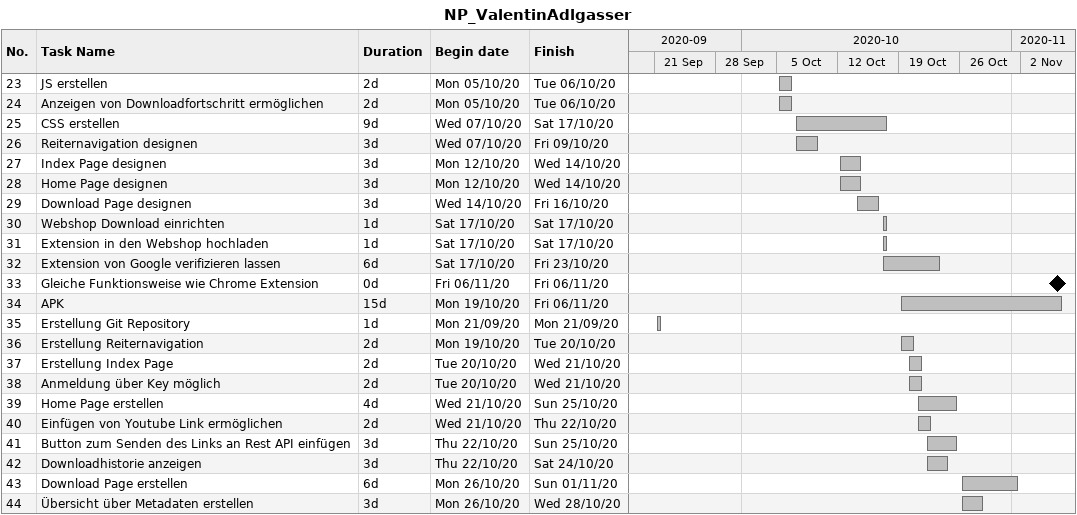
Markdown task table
NP_ValentinAdlgasser

| ID | Task | Duration | Start | Finish |
|---|---|---|---|---|
| 23 | JS erstellen | 2d | 2020-10-05 | 2020-10-06 |
| 24 | Anzeigen von Downloadfortschritt ermöglichen | 2d | 2020-10-05 | 2020-10-06 |
| 25 | CSS erstellen | 9d | 2020-10-07 | 2020-10-17 |
| 26 | Reiternavigation designen | 3d | 2020-10-07 | 2020-10-09 |
| 27 | Index Page designen | 3d | 2020-10-12 | 2020-10-14 |
| 28 | Home Page designen | 3d | 2020-10-12 | 2020-10-14 |
| 29 | Download Page designen | 3d | 2020-10-14 | 2020-10-16 |
| 30 | Webshop Download einrichten | 1d | 2020-10-17 | 2020-10-17 |
| 31 | Extension in den Webshop hochladen | 1d | 2020-10-17 | 2020-10-17 |
| 32 | Extension von Google verifizieren lassen | 6d | 2020-10-17 | 2020-10-23 |
| 33 | Gleiche Funktionsweise wie Chrome Extension | 0d | 2020-11-06 | 2020-11-06 |
| 34 | APK | 15d | 2020-10-19 | 2020-11-06 |
| 35 | Erstellung Git Repository | 1d | 2020-09-21 | 2020-09-21 |
| 36 | Erstellung Reiternavigation | 2d | 2020-10-19 | 2020-10-20 |
| 37 | Erstellung Index Page | 2d | 2020-10-20 | 2020-10-21 |
| 38 | Anmeldung über Key möglich | 2d | 2020-10-20 | 2020-10-21 |
| 39 | Home Page erstellen | 4d | 2020-10-21 | 2020-10-25 |
| 40 | Einfügen von Youtube Link ermöglichen | 2d | 2020-10-21 | 2020-10-22 |
| 41 | Button zum Senden des Links an Rest API einfügen | 3d | 2020-10-22 | 2020-10-25 |
| 42 | Downloadhistorie anzeigen | 3d | 2020-10-22 | 2020-10-24 |
| 43 | Download Page erstellen | 6d | 2020-10-26 | 2020-11-01 |
| 44 | Übersicht über Metadaten erstellen | 3d | 2020-10-26 | 2020-10-28 |
